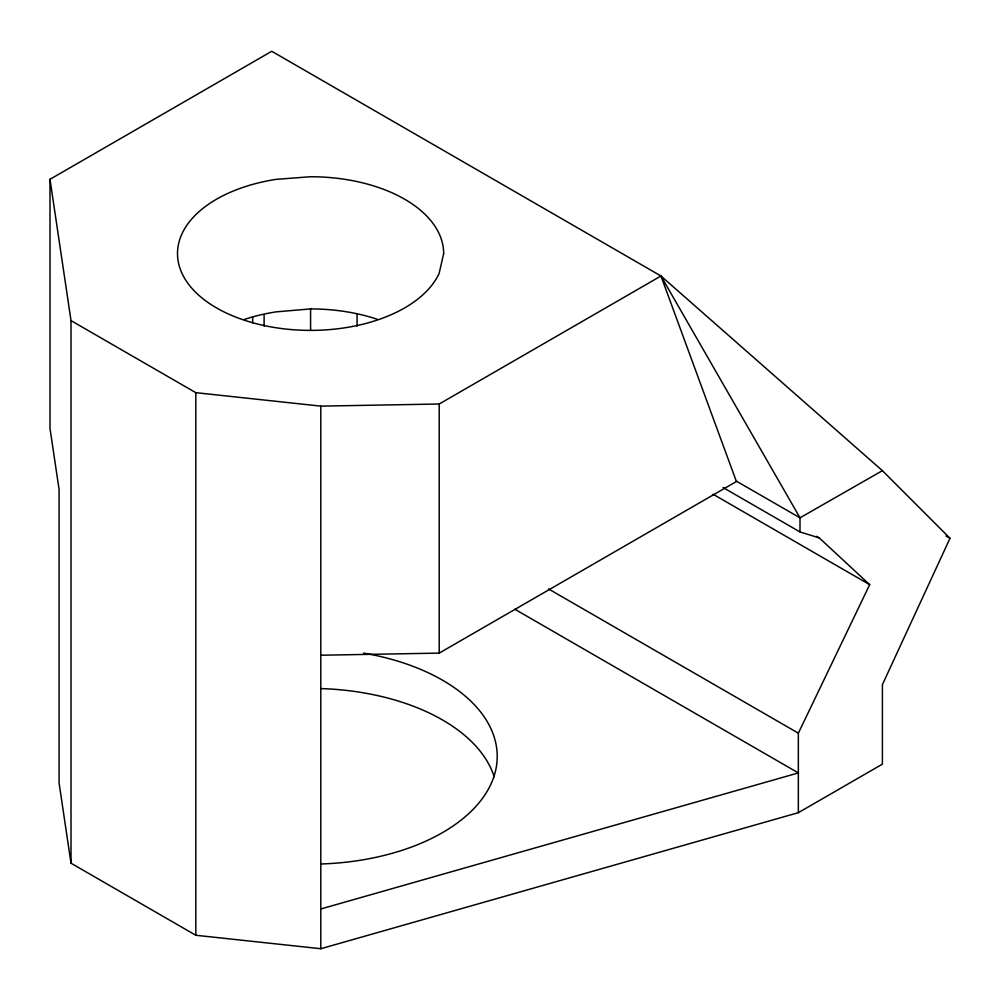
<?xml version="1.0" encoding="UTF-8"?>
<svg xmlns="http://www.w3.org/2000/svg" width="1000" height="1000" viewBox="0 0 1000 1000"><rect width="100%" height="100%" fill="white"/><g stroke="black" fill="none" stroke-linecap="round" stroke-linejoin="round"><path stroke-width="1.5" d="M950 538.3L882.4 684.65L882.4 764.15L798.35 812.675L320.8 948.725L195.812 935.263L71.013 863.213L59.075 782.913L59.075 489.412L50 428.413L50 179.3L271.75 51.275L660.962 275.988L882.4 470.662L950 538.3L945.95 535.95M798.35 812.675L798.35 733.175L869.675 584.675L819.25 537.9L816.538 536.337M50 179.3L71.013 320.625L195.812 392.675L320.8 406.125L439.212 404.012L660.962 275.988L800 517.812L800 531.95L819.25 537.9M320.8 655.225L439.212 653.112L736.413 481.525L660.962 275.988M882.4 470.662L800 517.812L736.363 481.163M320.8 908.975L798.35 772.925L514.763 609.2M723.025 487.512L800 531.95M713.025 494.225L869.675 584.675M548.525 588.938L798.35 733.175M439.212 404.012L439.212 653.112M357.075 313.637L357.075 326.112M320.8 406.125L320.8 948.725M310.587 308.55L310.587 330.375M264.1 315.2L264.1 326.112M252.688 316.613L252.688 322.825M195.812 392.675L195.812 935.263M71.013 320.625L71.013 863.213M244.05 319.538A133.075 76.825 0 0 1 276.15 311.863L310.587 308.925A133.075 76.825 0 0 1 377.125 319.225M363.55 653.088A186.625 107.75 0 0 1 495.975 768.812A186.625 107.75 0 0 1 321.213 863.975M321.213 688.587A186.625 107.75 0 0 1 494.212 776.938M443.663 253.562L439.125 273.45A133.075 76.825 0 0 1 216.488 307.887A133.075 76.825 0 0 1 276.15 179.35L310.587 176.737A133.075 76.825 0 0 1 443.663 253.562"/></g></svg>
